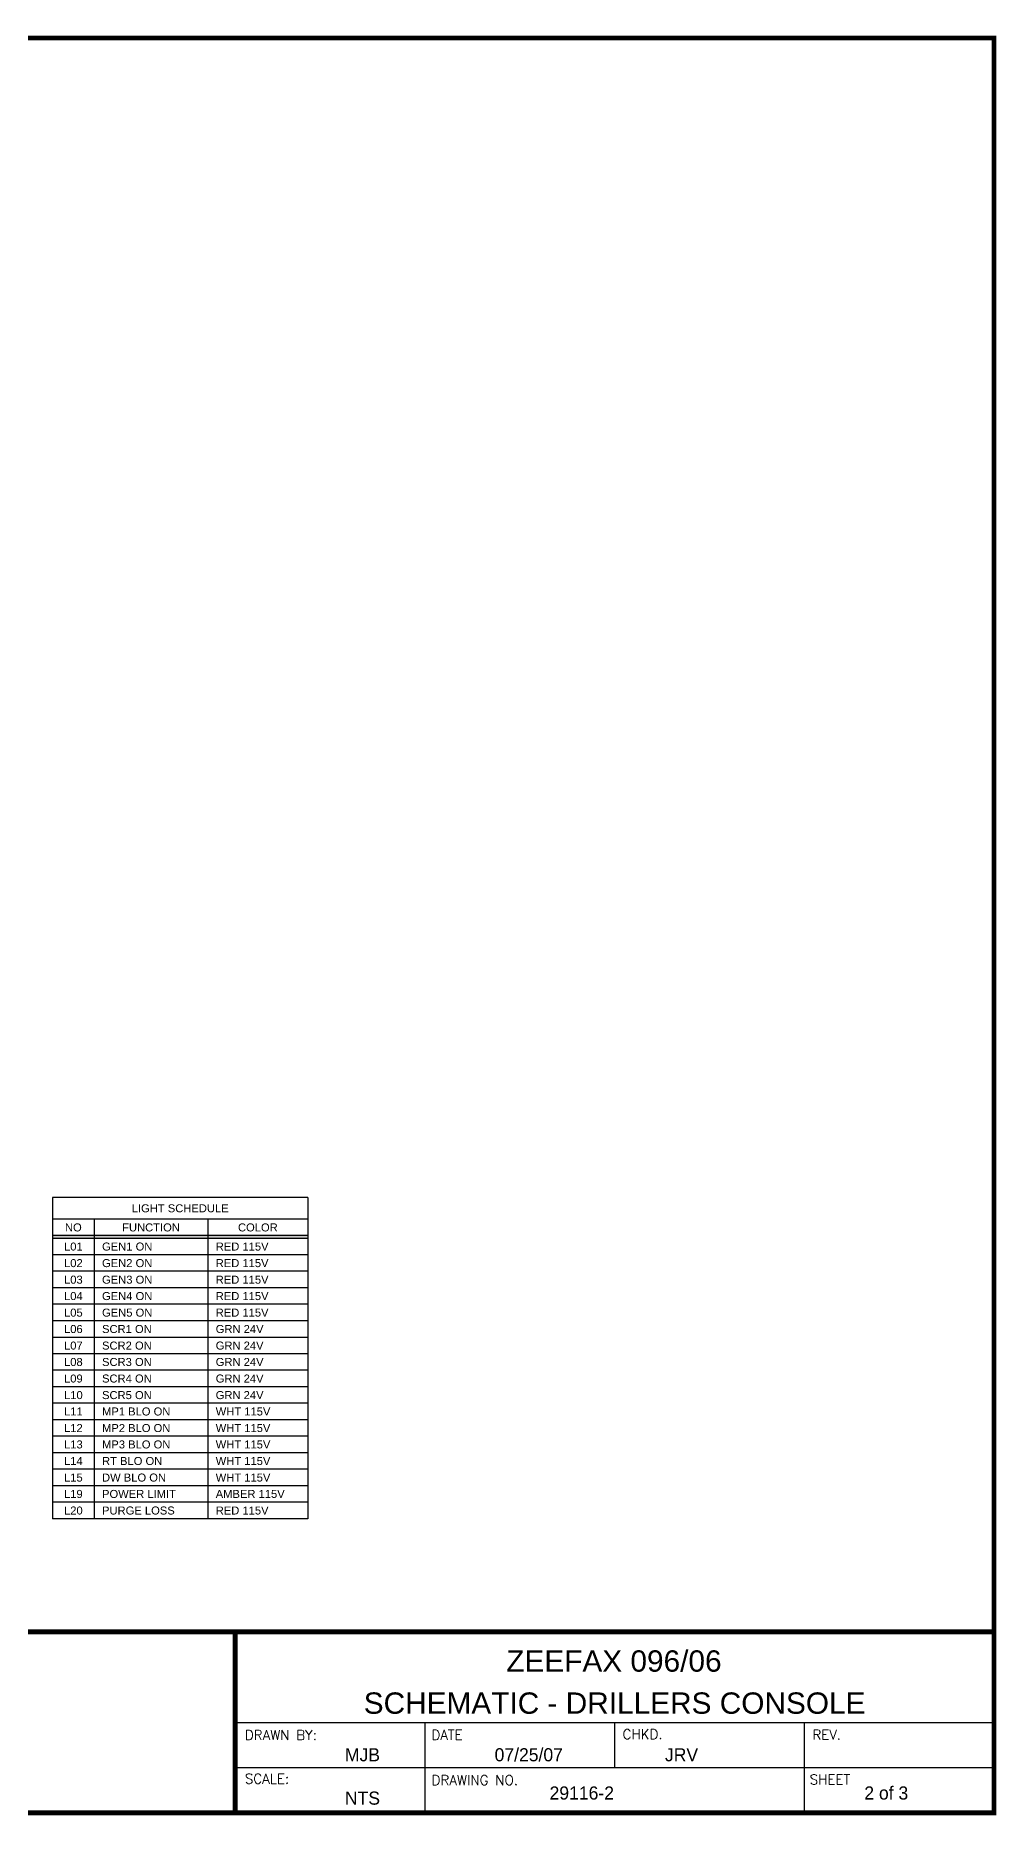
# Model space of a CAD drawing. Extents: x 1 to 17.7, y -2.2 to 8.3.
# Drawn here: x 12.04 to 17.67, y -2.17 to 8.25 of the extents above; entities that cross this region are included whole.
import ezdxf
from ezdxf.enums import TextEntityAlignment as Align

# ---------------------------------------------------------------- set-up
doc = ezdxf.new("R2010")
doc.units = 0
doc.header["$MEASUREMENT"] = 0
doc.layers.get('0').update_dxf_attribs({"linetype": 'CONTINUOUS'})
doc.layers.add('DRAWING', color=7, linetype='CONTINUOUS')
doc.styles.add('A1', font='A1.shx')
doc.styles.add('ROMAND', font='ROMAND.shx')
doc.styles.get("Standard").update_dxf_attribs({"font": 'ARIAL.TTF'})

msp = doc.modelspace()

# ---------------------------------------------------------------- hatches: boundary and pattern name
at = {"layer": 'DRAWING'}
h = msp.add_hatch(color=7, dxfattribs=at)
h.paths.add_polyline_path([(12.38, 1.209), (12.38, 1.225), (12.137, 1.225), (12.137, 1.209)])
h.paths.add_polyline_path([(12.38, 1.225), (12.38, 1.209), (13.047, 1.209), (13.047, 1.225)])
h.paths.add_polyline_path([(13.632, 1.209), (13.632, 1.225), (13.047, 1.225), (13.047, 1.209)])

# ---------------------------------------------------------------- linework, layer by layer
at = {"color": 7}
for p, q in [((13.207, -1.626), (17.653, -1.626)), ((14.319, -1.626), (14.319, -2.156)), ((15.43, -1.626), (15.43, -1.891)), ((16.541, -1.626), (16.541, -2.156)), ((13.207, -1.891), (17.653, -1.891))]:
    msp.add_line(p, q, dxfattribs=at)
at = {"color": 7, "const_width": 0.0288}
msp.add_lwpolyline([(17.653, -2.156), (17.653, 8.239), (1.02, 8.239), (1.02, -2.156)], close=True, dxfattribs=at)
for points in [[(1.02, -1.096), (17.653, -1.096)], [(13.207, -2.156), (13.207, -1.096)]]:
    msp.add_lwpolyline(points, dxfattribs=at)
at = {"layer": 'DRAWING', "color": 7}
for p, q in [((12.137, 1.449), (12.137, -0.433)), ((13.632, 1.449), (12.137, 1.449)), ((13.632, 1.449), (13.632, -0.433)), ((13.632, 1.321), (12.137, 1.321)), ((12.38, 1.321), (12.38, -0.433)), ((13.047, 1.321), (13.047, -0.433)), ((13.632, 1.225), (12.137, 1.225)), ((13.632, 1.209), (12.137, 1.209)), ((13.632, 1.112), (12.137, 1.112)), ((13.632, 1.016), (12.137, 1.016)), ((13.632, 0.919), (12.137, 0.919)), ((13.632, 0.823), (12.137, 0.823)), ((13.632, 0.726), (12.137, 0.726)), ((13.632, 0.629), (12.137, 0.629)), ((13.632, 0.533), (12.137, 0.533)), ((13.632, 0.436), (12.137, 0.436)), ((13.632, 0.34), (12.137, 0.34)), ((13.632, 0.243), (12.137, 0.243)), ((13.632, 0.146), (12.137, 0.146)), ((13.632, 0.05), (12.137, 0.05)), ((13.632, -0.047), (12.137, -0.047)), ((13.632, -0.143), (12.137, -0.143)), ((13.632, -0.24), (12.137, -0.24)), ((13.632, -0.336), (12.137, -0.336)), ((13.632, -0.433), (12.137, -0.433))]:
    msp.add_line(p, q, dxfattribs=at)

# ---------------------------------------------------------------- texts
at = {"color": 7}
for s, height, style, p in [('CHKD.', 0.0576, 'ROMAND', (15.477, -1.724)), ('DRAWN BY:', 0.0576, 'ROMAND', (13.264, -1.729)), ('DATE', 0.0576, 'ROMAND', (14.357, -1.728)), ('REV.', 0.0576, 'ROMAND', (16.589, -1.727)), ('MJB', 0.0769, 'A1', (13.85, -1.854)), ('07/25/07', 0.0769, 'A1', (14.727, -1.854)), ('JRV', 0.0769, 'A1', (15.725, -1.854)), ('SCALE:', 0.0576, 'ROMAND', (13.264, -1.985)), ('DRAWING NO.', 0.05763, 'ROMAND', (14.358, -1.993)), ('SHEET', 0.0576, 'ROMAND', (16.573, -1.989)), ('NTS', 0.0769, 'A1', (13.85, -2.108)), ('29116-2', 0.0769, 'A1', (15.049, -2.078)), ('2 of 3', 0.0769, 'A1', (16.893, -2.078))]:
    msp.add_text(s, height=height, dxfattribs=dict(at, style=style)).set_placement(p)
at = {"layer": 'DRAWING', "color": 7}
for s, height, p in [('LIGHT SCHEDULE', 0.04688, (12.885, 1.385)), ('NO', 0.0469, (12.259, 1.273)), ('FUNCTION', 0.0469, (12.714, 1.273)), ('COLOR', 0.0469, (13.34, 1.273)), ('L01', 0.0469, (12.259, 1.161)), ('L02', 0.0469, (12.259, 1.064)), ('L03', 0.0469, (12.259, 0.967)), ('L04', 0.0469, (12.259, 0.871)), ('L05', 0.0469, (12.259, 0.774)), ('L06', 0.0469, (12.259, 0.678)), ('L07', 0.0469, (12.259, 0.581)), ('L08', 0.0469, (12.259, 0.485)), ('L09', 0.0469, (12.259, 0.388)), ('L10', 0.0469, (12.259, 0.291)), ('L11', 0.0469, (12.259, 0.195)), ('L12', 0.0469, (12.259, 0.098)), ('L13', 0.0469, (12.259, 0.002)), ('L14', 0.0469, (12.259, -0.095)), ('L15', 0.0469, (12.259, -0.192)), ('L19', 0.0469, (12.259, -0.288)), ('L20', 0.0469, (12.259, -0.385))]:
    msp.add_text(s, height=height, dxfattribs=at).set_placement(p, align=Align.MIDDLE_CENTER)
for s, height, p in [('GEN1 ON', 0.0469, (12.427, 1.161)), ('RED 115V', 0.0469, (13.093, 1.161)), ('GEN2 ON', 0.0469, (12.427, 1.064)), ('RED 115V', 0.0469, (13.093, 1.064)), ('GEN3 ON', 0.0469, (12.427, 0.967)), ('RED 115V', 0.0469, (13.093, 0.967)), ('GEN4 ON', 0.0469, (12.427, 0.871)), ('RED 115V', 0.0469, (13.093, 0.871)), ('GEN5 ON', 0.0469, (12.427, 0.774)), ('RED 115V', 0.0469, (13.093, 0.774)), ('SCR1 ON', 0.0469, (12.427, 0.678)), ('GRN 24V', 0.0469, (13.093, 0.678)), ('SCR2 ON', 0.0469, (12.427, 0.581)), ('GRN 24V', 0.0469, (13.093, 0.581)), ('SCR3 ON', 0.0469, (12.427, 0.485)), ('GRN 24V', 0.0469, (13.093, 0.485)), ('SCR4 ON', 0.0469, (12.427, 0.388)), ('SCR5 ON', 0.0469, (12.427, 0.291)), ('GRN 24V', 0.0469, (13.093, 0.388)), ('GRN 24V', 0.0469, (13.093, 0.291)), ('MP1 BLO ON', 0.0469, (12.427, 0.195)), ('WHT 115V', 0.0469, (13.093, 0.195)), ('MP2 BLO ON', 0.0469, (12.427, 0.098)), ('WHT 115V', 0.0469, (13.093, 0.098)), ('MP3 BLO ON', 0.0469, (12.427, 0.002)), ('WHT 115V', 0.0469, (13.093, 0.002)), ('RT BLO ON', 0.0469, (12.427, -0.095)), ('WHT 115V', 0.0469, (13.093, -0.095)), ('DW BLO ON', 0.0469, (12.427, -0.192)), ('WHT 115V', 0.0469, (13.093, -0.192)), ('POWER LIMIT', 0.04688, (12.427, -0.288)), ('AMBER 115V', 0.0469, (13.093, -0.288)), ('PURGE LOSS', 0.0469, (12.427, -0.385)), ('RED 115V', 0.0469, (13.093, -0.385))]:
    msp.add_text(s, height=height, dxfattribs=at).set_placement(p, align=Align.MIDDLE_LEFT)
at = {"layer": 'DRAWING', "color": 7, "linetype": 'ByBlock'}
msp.add_text('ZEEFAX 096/06', height=0.125, dxfattribs=at).set_placement((15.426, -1.329), align=Align.CENTER)
msp.add_text('SCHEMATIC - DRILLERS CONSOLE', height=0.125, dxfattribs=at).set_placement((15.43, -1.513), align=Align.MIDDLE_CENTER)

doc.saveas('drawing.dxf')
